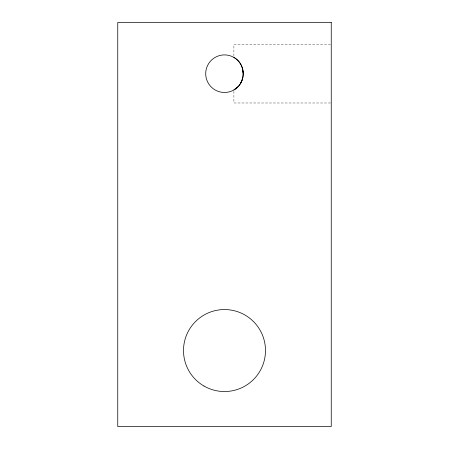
<?xml version="1.0" encoding="UTF-8"?>
<svg xmlns="http://www.w3.org/2000/svg" width="449" height="449" viewBox="0 0 449 449"><rect width="100%" height="100%" fill="white"/><g stroke="black" fill="none" stroke-linecap="round" stroke-linejoin="round"><path stroke-width="0.34" stroke-dasharray="2.25 1.68" d="M330.548 44.389L233.895 44.389L233.895 56.254M330.548 102.984L233.895 102.984L233.895 90.215"/><path stroke-width="0.67" d="M235.355 88.997C246.305 81.724 245.463 63.685 233.895 57.416M240.552 83.368L242.645 78.553M233.895 89.957L237.785 86.971M242.387 68.203L243.285 73.687A18.785 18.785 0 0 1 215.105 89.957A18.785 18.785 0 0 1 215.105 57.416A18.785 18.785 0 0 1 243.285 73.687M331.244 22.45L117.756 22.45L117.756 426.55L331.244 426.55L331.244 22.45M204.003 386.045A40.988 40.988 0 0 0 265.488 350.546A40.988 40.988 0 0 0 204.003 315.046A40.988 40.988 0 0 0 204.003 386.045"/></g></svg>
